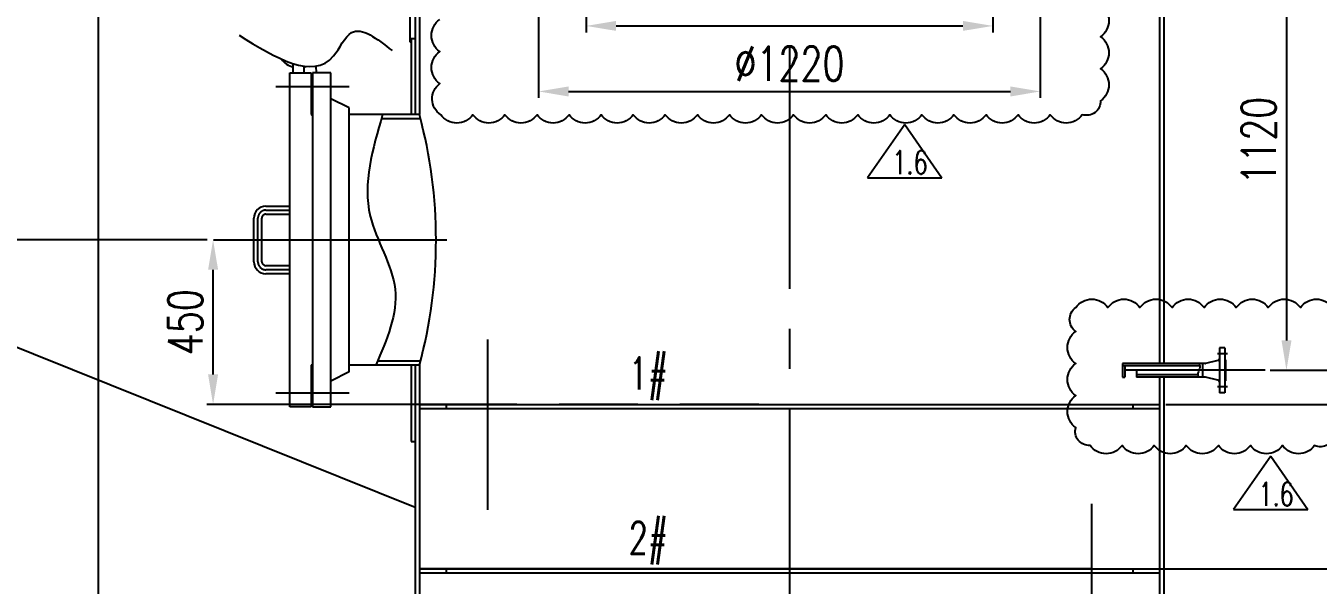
# Model space of a CAD drawing. Extents: x 45567 to 121349, y -17555 to 19241.
# Drawn here: x 45665.1 to 45785.9, y 10918.2 to 10970.6 of the extents above; entities that cross this region are included whole.
import ezdxf

# ---------------------------------------------------------------- set-up
doc = ezdxf.new("R2010")
doc.units = 0
doc.header["$LTSCALE"] = 30
doc.header["$MEASUREMENT"] = 0
for name, pattern in [('CENTER2', [1.125, 0.75, -0.125, 0.125, -0.125]), ('DASHDOT-S', [14, 10, -2, 0, -2]), ('LIDIVIDE', [0.65, 0.4, -0.05, 0.05, -0.05, 0.05, -0.05])]:
    doc.linetypes.add(name, pattern=pattern)
doc.layers.get('DEFPOINTS').update_dxf_attribs({"linetype": 'CONTINUOUS'})
for name, color, linetype in [('1', 2, 'CONTINUOUS'), ('2', 1, 'CONTINUOUS'), ('3', 3, 'CENTER2'), ('4', 3, 'CENTER2'), ('5', 6, 'LIDIVIDE')]:
    doc.layers.add(name, color=color, linetype=linetype)
doc.styles.add('HZ', font='simplex.shx', dxfattribs={"width": 0.75, "bigfont": 'SBTXT.shx'})
doc.styles.get("Standard").update_dxf_attribs({"font": 'simplex', "width": 0.75, "bigfont": 'SBTXT'})
doc.dimstyles.new('STANDARD$0', dxfattribs={"dimtxt": 3.2, "dimasz": 2.8, "dimexe": 0.6, "dimexo": 0.6, "dimgap": 1, "dimtad": 1, "dimdec": 0, "dimzin": 0, "dimdsep": 46, "dimtxsty": 'HZ', "dimcen": 0.09, "dimadec": 0, "dimazin": 0, "dimtfac": 1, "dimtdec": 0, "dimtmove": 0, "dimatfit": 3, "dimfxl": 0, "dimtolj": 1, "dimtzin": 0, "dimarcsym": 0})

# ---------------------------------------------------------------- blocks, each defined once
blk = doc.blocks.new('*D1555')
at = {"layer": '1', "color": 0, "lineweight": -2}
for p, q in [((45765.31, 10919.77), (45798.29, 10919.77)), ((45797.69, 10907.18), (45797.69, 10916.97)), ((45771.69, 10904.38), (45798.29, 10904.38))]:
    blk.add_line(p, q, dxfattribs=at)
at = {"layer": '1', "color": 0}
for points in [[(45797.22, 10916.97), (45798.15, 10916.97), (45797.69, 10919.77)], [(45797.22, 10907.18), (45798.15, 10907.18), (45797.69, 10904.38)]]:
    blk.add_solid(points, dxfattribs=at)
at = {"layer": 'DEFPOINTS', "color": 0}
for p in [(45764.71, 10919.77), (45797.69, 10919.77), (45771.09, 10904.38)]:
    blk.add_point(p, dxfattribs=at)
at = {"layer": '1', "color": 0, "insert": (45795.09, 10912.07), "char_height": 3.2, "attachment_point": 5, "rotation": 90, "style": 'HZ'}
blk.add_mtext('\\A1;400', dxfattribs=at)
blk = doc.blocks.new('*D1556')
at = {"layer": '1', "color": 0, "lineweight": -2}
for p, q in [((45771.69, 10935.15), (45798.29, 10935.15)), ((45797.69, 10922.57), (45797.69, 10932.35)), ((45765.31, 10919.77), (45798.29, 10919.77))]:
    blk.add_line(p, q, dxfattribs=at)
at = {"layer": '1', "color": 0}
for points in [[(45797.22, 10932.35), (45798.15, 10932.35), (45797.69, 10935.15)], [(45797.22, 10922.57), (45798.15, 10922.57), (45797.69, 10919.77)]]:
    blk.add_solid(points, dxfattribs=at)
at = {"layer": 'DEFPOINTS', "color": 0}
for p in [(45771.09, 10935.15), (45797.69, 10935.15), (45764.71, 10919.77)]:
    blk.add_point(p, dxfattribs=at)
at = {"layer": '1', "color": 0, "insert": (45795.09, 10927.46), "char_height": 3.2, "attachment_point": 5, "rotation": 90, "style": 'HZ'}
blk.add_mtext('\\A1;400', dxfattribs=at)
blk = doc.blocks.new('*D1557')
at = {"layer": '1', "color": 0, "lineweight": -2}
for p, q in [((45772.19, 11006.31), (45798.29, 11006.31)), ((45797.69, 10937.95), (45797.69, 11003.51)), ((45771.69, 10935.15), (45798.29, 10935.15))]:
    blk.add_line(p, q, dxfattribs=at)
at = {"layer": '1', "color": 0}
for points in [[(45797.22, 11003.51), (45798.15, 11003.51), (45797.69, 11006.31)], [(45797.22, 10937.95), (45798.15, 10937.95), (45797.69, 10935.15)]]:
    blk.add_solid(points, dxfattribs=at)
at = {"layer": 'DEFPOINTS', "color": 0}
for p in [(45771.59, 11006.31), (45797.69, 11006.31), (45771.09, 10935.15)]:
    blk.add_point(p, dxfattribs=at)
at = {"layer": '1', "color": 0, "insert": (45795.09, 10970.73), "char_height": 3.2, "attachment_point": 5, "rotation": 90, "style": 'HZ'}
blk.add_mtext('\\A1;1850', dxfattribs=at)
blk = doc.blocks.new('*D1559')
at = {"layer": '1', "color": 0, "lineweight": -2}
for p, q in [((45781.58, 10981.31), (45783.56, 10981.31)), ((45782.96, 10978.51), (45782.96, 10941.14)), ((45781.43, 10938.34), (45783.56, 10938.34))]:
    blk.add_line(p, q, dxfattribs=at)
at = {"layer": '1', "color": 0}
for points in [[(45782.5, 10978.51), (45783.43, 10978.51), (45782.96, 10981.31)], [(45782.5, 10941.14), (45783.43, 10941.14), (45782.96, 10938.34)]]:
    blk.add_solid(points, dxfattribs=at)
at = {"layer": 'DEFPOINTS', "color": 0}
for p in [(45780.98, 10981.31), (45780.83, 10938.34), (45782.96, 10938.34)]:
    blk.add_point(p, dxfattribs=at)
at = {"layer": '1', "color": 0, "insert": (45780.36, 10959.82), "char_height": 3.2, "attachment_point": 5, "rotation": 90, "style": 'HZ'}
blk.add_mtext('\\A1;1120', dxfattribs=at)
blk = doc.blocks.new('*D1566')
at = {"layer": '1', "color": 0, "lineweight": -2}
for p, q in [((45798.89, 11006.31), (45804.2, 11006.31)), ((45803.6, 10566.8), (45803.6, 11003.51)), ((45772.19, 10564), (45804.2, 10564))]:
    blk.add_line(p, q, dxfattribs=at)
at = {"layer": '1', "color": 0}
for points in [[(45803.14, 11003.51), (45804.07, 11003.51), (45803.6, 11006.31)], [(45803.14, 10566.8), (45804.07, 10566.8), (45803.6, 10564)]]:
    blk.add_solid(points, dxfattribs=at)
at = {"layer": 'DEFPOINTS', "color": 0}
for p in [(45798.29, 11006.31), (45803.6, 11006.31), (45771.59, 10564)]:
    blk.add_point(p, dxfattribs=at)
at = {"layer": '1', "color": 0, "insert": (45801.07, 10785.15), "char_height": 3.2, "attachment_point": 5, "rotation": 90, "style": 'HZ'}
blk.add_mtext('\\A1;11500(00Cr17Ni14Mo2)', dxfattribs=at)
blk = doc.blocks.new('*D1575')
at = {"layer": '1', "color": 0, "lineweight": -2}
for p, q in [((45721.54, 11033.23), (45817.58, 11033.23)), ((45816.98, 9972.32), (45816.98, 11030.43)), ((45809.76, 9969.52), (45817.58, 9969.52))]:
    blk.add_line(p, q, dxfattribs=at)
at = {"layer": '1', "color": 0}
for points in [[(45816.51, 11030.43), (45817.44, 11030.43), (45816.98, 11033.23)], [(45816.51, 9972.32), (45817.44, 9972.32), (45816.98, 9969.52)]]:
    blk.add_solid(points, dxfattribs=at)
at = {"layer": 'DEFPOINTS', "color": 0}
for p in [(45720.94, 11033.23), (45816.98, 11033.23), (45809.16, 9969.52)]:
    blk.add_point(p, dxfattribs=at)
at = {"layer": '1', "color": 0, "insert": (45814.38, 10501.37), "char_height": 3.2, "attachment_point": 5, "rotation": 90, "style": 'HZ'}
blk.add_mtext('\\A1;31200', dxfattribs=at)
blk = doc.blocks.new('*D1583')
at = {"layer": '1', "color": 0, "lineweight": -2}
for p, q in [((45682.02, 10950.54), (45681.97, 10950.54)), ((45682.57, 10937.95), (45682.57, 10947.74)), ((45707.64, 10935.15), (45681.97, 10935.15))]:
    blk.add_line(p, q, dxfattribs=at)
at = {"layer": '1', "color": 0}
for points in [[(45682.1, 10947.74), (45683.04, 10947.74), (45682.57, 10950.54)], [(45682.1, 10937.95), (45683.04, 10937.95), (45682.57, 10935.15)]]:
    blk.add_solid(points, dxfattribs=at)
at = {"layer": 'DEFPOINTS', "color": 0}
for p in [(45682.57, 10950.54), (45682.62, 10950.54), (45708.24, 10935.15)]:
    blk.add_point(p, dxfattribs=at)
at = {"layer": '1', "color": 0, "insert": (45679.97, 10942.84), "char_height": 3.2, "attachment_point": 5, "rotation": 90, "style": 'HZ'}
blk.add_mtext('\\A1;450', dxfattribs=at)
blk = doc.blocks.new('*D1584')
at = {"layer": '1', "color": 0, "lineweight": -2}
for p, q in [((45700.76, 11006.31), (45671.24, 11006.31)), ((45671.84, 10747.57), (45671.84, 11003.51)), ((45689.16, 10744.77), (45671.24, 10744.77))]:
    blk.add_line(p, q, dxfattribs=at)
at = {"layer": '1', "color": 0}
for points in [[(45671.37, 11003.51), (45672.3, 11003.51), (45671.84, 11006.31)], [(45671.37, 10747.57), (45672.3, 10747.57), (45671.84, 10744.77)]]:
    blk.add_solid(points, dxfattribs=at)
at = {"layer": 'DEFPOINTS', "color": 0}
for p in [(45671.84, 11006.31), (45701.36, 11006.31), (45689.76, 10744.77)]:
    blk.add_point(p, dxfattribs=at)
at = {"layer": '1', "color": 0, "insert": (45669.24, 10875.54), "char_height": 3.2, "attachment_point": 5, "rotation": 90, "style": 'HZ'}
blk.add_mtext('\\A1;6800', dxfattribs=at)
blk = doc.blocks.new('*D2395')
at = {"layer": '1', "color": 0, "lineweight": -2}
for p, q in [((45713.02, 10978.47), (45713.02, 10963.83)), ((45759.94, 10978.47), (45759.94, 10963.83)), ((45715.82, 10964.43), (45757.14, 10964.43))]:
    blk.add_line(p, q, dxfattribs=at)
at = {"layer": '1', "color": 0}
for points in [[(45715.82, 10964.9), (45715.82, 10963.96), (45713.02, 10964.43)], [(45757.14, 10964.9), (45757.14, 10963.96), (45759.94, 10964.43)]]:
    blk.add_solid(points, dxfattribs=at)
at = {"layer": 'DEFPOINTS', "color": 0}
for p in [(45713.02, 10979.07), (45759.94, 10979.07), (45759.94, 10964.43)]:
    blk.add_point(p, dxfattribs=at)
at = {"layer": '1', "color": 0, "insert": (45736.48, 10967.03), "char_height": 3.2, "attachment_point": 5, "style": 'HZ'}
blk.add_mtext('\\A1;%%c1220', dxfattribs=at)
blk = doc.blocks.new('*D2396')
at = {"layer": '1', "color": 0, "lineweight": -2}
for p, q in [((45717.46, 10978.47), (45717.46, 10969.96)), ((45755.5, 10978.47), (45755.5, 10969.96)), ((45720.26, 10970.56), (45752.7, 10970.56))]:
    blk.add_line(p, q, dxfattribs=at)
at = {"layer": '1', "color": 0}
for points in [[(45720.26, 10971.03), (45720.26, 10970.1), (45717.46, 10970.56)], [(45752.7, 10971.03), (45752.7, 10970.1), (45755.5, 10970.56)]]:
    blk.add_solid(points, dxfattribs=at)
at = {"layer": 'DEFPOINTS', "color": 0}
for p in [(45717.46, 10979.07), (45755.5, 10979.07), (45755.5, 10970.56)]:
    blk.add_point(p, dxfattribs=at)
at = {"layer": '1', "color": 0, "insert": (45736.48, 10973.16), "char_height": 3.2, "attachment_point": 5, "style": 'HZ'}
blk.add_mtext('\\A1;%%c1070', dxfattribs=at)

msp = doc.modelspace()

# ---------------------------------------------------------------- linework, layer by layer
at = {"layer": '1'}
for p, q in [((45609.583274, 10962.486302), (45701.478643, 10925.518587)), ((45681.969663, 10950.535797), (45598.043369, 10950.535797)), ((45783.563626, 10938.335619), (45825.749436, 10938.335619))]:
    msp.add_line(p, q, dxfattribs=at)
for points in [[(45765.568413, 10972.554124, -0.52056705), (45765.568413, 10969.554124, -0.52056705), (45765.568413, 10966.554124, -0.52056705), (45765.568413, 10963.554124, -0.52056705), (45763.865627, 10962.256909, -0.52056705), (45760.865627, 10962.256909, -0.52056705), (45757.865627, 10962.256909, -0.52056705), (45754.865627, 10962.256909, -0.52056705), (45751.865627, 10962.256909, -0.52056705), (45748.865627, 10962.256909, -0.52056705), (45745.865627, 10962.256909, -0.52056705), (45742.865627, 10962.256909, -0.52056705), (45739.865627, 10962.256909, -0.52056705), (45736.865627, 10962.256909, -0.52056705), (45733.865627, 10962.256909, -0.52056705), (45730.865627, 10962.256909, -0.52056705), (45727.865627, 10962.256909, -0.52056705), (45724.865627, 10962.256909, -0.52056705), (45721.865627, 10962.256909, -0.52056705), (45718.865627, 10962.256909, -0.52056705), (45715.865627, 10962.256909, -0.52056705), (45712.865627, 10962.256909, -0.52056705), (45709.865627, 10962.256909, -0.52056705), (45706.865627, 10962.256909, -0.52056705), (45703.865627, 10962.256909, -0.52056705), (45703.774782, 10965.166063, -0.52056705), (45703.774782, 10968.166063, -0.52056705), (45703.774782, 10971.166063, -0.52056705)], [(45787.473228, 10932.424399, -0.52056705), (45785.592624, 10931.305003, -0.52056705), (45782.592624, 10931.305003, -0.52056705), (45779.592624, 10931.305003, -0.52056705), (45776.592624, 10931.305003, -0.52056705), (45773.592624, 10931.305003, -0.52056705), (45770.592624, 10931.305003, -0.52056705), (45767.592624, 10931.305003, -0.52056705), (45764.592624, 10931.305003, -0.52056705), (45763.26019, 10932.972569, -0.52056705), (45763.26019, 10935.972569, -0.52056705), (45763.26019, 10938.972569, -0.52056705), (45763.26019, 10941.972569, -0.52056705), (45763.26019, 10944.211361, -0.52056705), (45766.26019, 10944.211361, -0.52056705), (45769.26019, 10944.211361, -0.52056705), (45772.26019, 10944.211361, -0.52056705), (45775.26019, 10944.211361, -0.52056705), (45778.26019, 10944.211361, -0.52056705), (45781.26019, 10944.211361, -0.52056705), (45784.26019, 10944.211361, -0.52056705), (45787.26019, 10944.211361, -0.52056705)]]:
    msp.add_lwpolyline(points, format="xyb", dxfattribs=at)
for points in [[(45684.999988, 10969.682619), (45693.835757, 10967.748388), (45695.518834, 10969.934926), (45699.305373, 10968.253003)], [(45698.425691, 10962.258873), (45697.268575, 10952.775933), (45699.588452, 10945.938413), (45697.793508, 10938.81272)], [(45774.769988, 10938.983696), (45774.839219, 10938.868311), (45774.700757, 10937.802927), (45774.769988, 10937.687542)]]:
    msp.add_spline(points, degree=3, dxfattribs=at)
at = {"layer": '2'}
for p, q in [((45701.863258, 11006.305027), (45701.863258, 10962.258873)), ((45771.094027, 11006.305027), (45771.094027, 10938.983696)), ((45701.478643, 11005.343488), (45701.478643, 10962.258873)), ((45771.478642, 10980.65695), (45771.478642, 10938.983696)), ((45700.978071, 10978.425841), (45700.978071, 10969.085203)), ((45700.978071, 10969.085203), (45701.094027, 10969.085203)), ((45701.094027, 10969.38195), (45701.478643, 10969.38195)), ((45701.094027, 10969.38195), (45701.094027, 10962.258873)), ((45691.863258, 10962.147225), (45691.863258, 10938.924368)), ((45687.508973, 10953.699167), (45689.74194, 10953.699167)), ((45686.392489, 10948.48891), (45686.392489, 10952.582683)), ((45687.136811, 10948.48891), (45687.136811, 10952.582683)), ((45687.508973, 10952.954844), (45689.74194, 10952.954844)), ((45689.74194, 10948.116749), (45687.508973, 10948.116749)), ((45689.74194, 10947.372427), (45687.508973, 10947.372427)), ((45777.186334, 10940.451004), (45776.69018, 10940.451004)), ((45776.69018, 10940.451004), (45776.69018, 10936.220234)), ((45777.186334, 10940.451004), (45777.186334, 10936.220234)), ((45701.094027, 10938.81272), (45701.094027, 10931.689643)), ((45701.478643, 10938.81272), (45701.478643, 10889.181951)), ((45701.863258, 10938.81272), (45701.863258, 10889.181951)), ((45775.344299, 10938.983696), (45767.636567, 10938.983696)), ((45767.636567, 10938.983696), (45767.636567, 10937.690512)), ((45774.865107, 10938.770619), (45767.636567, 10938.770619)), ((45767.849644, 10938.770619), (45767.849644, 10937.690512)), ((45775.094027, 10938.983696), (45775.094027, 10937.687542)), ((45776.554571, 10939.247857), (45775.381766, 10938.9878)), ((45777.247873, 10939.316388), (45777.186334, 10939.316388)), ((45777.247873, 10939.316388), (45777.247873, 10937.35485)), ((45767.636567, 10937.690512), (45767.849644, 10937.690512)), ((45768.937493, 10938.335619), (45767.849644, 10938.335619)), ((45768.937493, 10938.335619), (45768.937493, 10937.687542)), ((45774.674869, 10937.900619), (45768.937493, 10937.900619)), ((45775.344299, 10937.687542), (45768.937493, 10937.687542)), ((45771.094027, 10937.687542), (45771.094027, 10179.38196)), ((45771.478642, 10937.687542), (45771.478642, 10875.01649)), ((45776.554571, 10937.423381), (45775.381766, 10937.683438)), ((45777.186334, 10936.220234), (45776.69018, 10936.220234)), ((45777.247873, 10937.35485), (45777.186334, 10937.35485)), ((45701.863258, 10935.151182), (45771.094027, 10935.151182)), ((45704.363258, 10935.151182), (45704.363258, 10934.766567)), ((45768.594027, 10935.151182), (45768.594027, 10934.766567)), ((45701.863258, 10934.766567), (45771.094027, 10934.766567)), ((45701.094027, 10931.689643), (45701.478643, 10931.689643)), ((45701.863258, 10919.766566), (45771.094027, 10919.766566)), ((45701.863258, 10919.381951), (45771.094027, 10919.381951)), ((45704.363258, 10919.766566), (45704.363258, 10919.381951)), ((45768.594027, 10919.766566), (45768.594027, 10919.381951))]:
    msp.add_line(p, q, dxfattribs=at)
at = {"layer": '2', "ltscale": 5}
for p, q in [((45690.066725, 10966.166566), (45690.066725, 10967.031978)), ((45691.043648, 10966.798276), (45691.043648, 10966.166566)), ((45692.167681, 10966.787919), (45692.197996, 10966.166566)), ((45689.74194, 10966.166566), (45691.75161, 10966.166566)), ((45689.74194, 10934.905028), (45689.74194, 10966.166566)), ((45691.75161, 10966.166566), (45691.75161, 10962.258873)), ((45693.5752, 10966.166566), (45691.863258, 10966.166566)), ((45691.863258, 10966.166566), (45691.863258, 10934.905028)), ((45693.5752, 10934.905028), (45693.5752, 10966.166566)), ((45695.287141, 10962.88509), (45693.5752, 10963.741061)), ((45695.287141, 10938.186503), (45695.287141, 10962.88509)), ((45691.75161, 10962.258873), (45691.863258, 10962.147225)), ((45701.863258, 10962.258873), (45695.287141, 10962.258873)), ((45701.863258, 10961.874258), (45698.31272, 10961.874258)), ((45691.863258, 10938.924368), (45691.75161, 10938.81272)), ((45691.75161, 10938.81272), (45691.75161, 10934.905028)), ((45701.863258, 10938.81272), (45695.287141, 10938.81272)), ((45701.863258, 10939.197335), (45697.958541, 10939.197335)), ((45695.287141, 10938.186503), (45693.5752, 10937.330533)), ((45691.75161, 10934.905028), (45689.74194, 10934.905028)), ((45691.863258, 10934.905028), (45693.5752, 10934.905028))]:
    msp.add_line(p, q, dxfattribs=at)
for centre, radius, start, end in [((45690.554209, 10968.595929), 1.953846, 215.6002273, 255.5520851), ((45690.636597, 10968.535604), 1.876414, 282.52880771, 289.78309404)]:
    msp.add_arc(centre, radius, start, end, dxfattribs=at)
at = {"layer": '2'}
for centre, radius, start, end in [((45658.612075, 10950.535797), 44.811777, 344.83455997, 15.16544003), ((45687.508973, 10952.582683), 1.116484, 90.00000077, 180.00000077), ((45687.508973, 10952.582683), 0.372161, 90.00000077, 180.00000077), ((45687.508973, 10948.48891), 1.116484, 180.00000077, 270.00000077), ((45687.508973, 10948.48891), 0.372161, 180.00000077, 270.00000077), ((45775.344299, 10939.156773), 0.173077, 270, 282.50242844), ((45776.517103, 10939.41683), 0.173077, 282.50242844, 0), ((45775.344299, 10937.514465), 0.173077, 77.49757156, 90), ((45776.517103, 10937.254408), 0.173077, 0, 77.49757156)]:
    msp.add_arc(centre, radius, start, end, dxfattribs=at)
at = {"layer": '3'}
msp.add_line((45736.478642, 11035.96838), (45736.478642, 9967.040636), dxfattribs=at)
at = {"layer": '3', "linetype": 'DASHDOT-S'}
for p, q in [((45695.287141, 10964.864002), (45688.439376, 10964.864002)), ((45687.508973, 10953.327005), (45689.74194, 10953.327005)), ((45686.76465, 10948.48891), (45686.76465, 10952.582683)), ((45689.74194, 10947.744588), (45687.508973, 10947.744588)), ((45695.287141, 10936.207592), (45688.439376, 10936.207592))]:
    msp.add_line(p, q, dxfattribs=at)
at = {"layer": '3', "ltscale": 1050}
for p, q in [((45695.287141, 10964.864002), (45688.439376, 10964.864002)), ((45695.287141, 10936.207592), (45688.439376, 10936.207592))]:
    msp.add_line(p, q, dxfattribs=at)
at = {"layer": '3', "ltscale": 3}
for p, q in [((45682.615042, 10950.535797), (45704.429444, 10950.535797)), ((45780.982698, 10938.335619), (45768.527841, 10938.335619))]:
    msp.add_line(p, q, dxfattribs=at)
at = {"layer": '3', "linetype": 'DASHDOT-S'}
for centre, start, end in [((45687.508973, 10952.582683), 90.00000077, 180.00000077), ((45687.508973, 10948.48891), 180.00000077, 270.00000077)]:
    msp.add_arc(centre, 0.744322, start, end, dxfattribs=at)
at = {"layer": '4'}
for p, q in [((45777.44018, 10939.864465), (45776.497873, 10939.864465)), ((45777.44018, 10936.806773), (45776.497873, 10936.806773))]:
    msp.add_line(p, q, dxfattribs=at)
at = {"layer": '5'}
for p, q in [((45747.253045, 10961.338999), (45743.778072, 10956.350461)), ((45747.253045, 10961.338999), (45750.728019, 10956.350461)), ((45743.778072, 10956.350461), (45750.728019, 10956.350461)), ((45781.497407, 10930.294789), (45778.022434, 10925.306251)), ((45781.497407, 10930.294789), (45784.97238, 10925.306251)), ((45778.022434, 10925.306251), (45784.97238, 10925.306251))]:
    msp.add_line(p, q, dxfattribs=at)
at = {"layer": '5', "ltscale": 10}
for p, q in [((45708.243475, 10941.234866), (45708.243475, 10925.276332)), ((45710.975704, 10935.151182), (45701.863258, 10935.151182)), ((45701.863258, 10935.151182), (45771.094027, 10935.151182)), ((45708.243475, 10935.151182), (45771.094027, 10935.151182)), ((45722.288658, 10935.151182), (45714.926259, 10935.151182)), ((45733.601611, 10935.151182), (45726.239213, 10935.151182)), ((45739.355673, 10935.151182), (45746.718072, 10935.151182)), ((45750.668627, 10935.151182), (45758.031025, 10935.151182)), ((45761.981581, 10935.151182), (45771.094027, 10935.151182)), ((45701.863258, 10934.766567), (45771.094027, 10934.766567)), ((45764.71381, 10925.85025), (45764.71381, 10909.891717)), ((45764.71381, 10919.766566), (45701.863258, 10919.766566)), ((45710.975704, 10919.766566), (45701.863258, 10919.766566)), ((45701.863258, 10919.766566), (45771.094027, 10919.766566)), ((45701.863258, 10919.381951), (45771.094027, 10919.381951)), ((45722.288658, 10919.766566), (45714.926259, 10919.766566)), ((45733.601611, 10919.766566), (45726.239213, 10919.766566)), ((45739.355673, 10919.766566), (45746.718072, 10919.766566)), ((45750.668627, 10919.766566), (45758.031025, 10919.766566)), ((45761.981581, 10919.766566), (45771.094027, 10919.766566))]:
    msp.add_line(p, q, dxfattribs=at)
at = {"layer": '5', "ltscale": 0.5}
for p, q in [((45701.863258, 10935.151182), (45771.094027, 10935.151182)), ((45701.863258, 10934.766567), (45771.094027, 10934.766567)), ((45701.863258, 10919.766566), (45771.094027, 10919.766566)), ((45701.863258, 10919.381951), (45771.094027, 10919.381951))]:
    msp.add_line(p, q, dxfattribs=at)

# ---------------------------------------------------------------- texts
at = {"layer": '1', "color": 4, "width": 0.7}
for p in [(45746.100217, 10956.700748), (45780.344579, 10925.656537)]:
    msp.add_text('1.6', height=2.2, dxfattribs=at).set_placement(p)
at = {"layer": '1', "style": 'HZ', "width": 0.7}
for s, p in [('1#', (45721.435792, 10936.543292)), ('2#', (45721.435792, 10921.158677))]:
    msp.add_text(s, height=2.9999999, dxfattribs=at).set_placement(p)

# ---------------------------------------------------------------- dimensions: what is measured, and where the dimension line sits
at = {"layer": '1'}
dim = msp.add_linear_dim(base=(45816.978123, 11033.228103), p1=(45809.1612, 9969.515232), p2=(45720.940181, 11033.228103), angle=90, text='31200', dimstyle='STANDARD$0', dxfattribs=at)
dim.commit()
dim.dimension.update_dxf_attribs({"geometry": '*D1575', "text_midpoint": (45814.378123, 10501.371668)})
for base, p1, p2, picture, middle in [((45671.836841, 11006.305027), (45689.764388, 10744.766568), (45701.363258, 11006.305027), '*D1584', (45669.236841, 10875.535798)), ((45797.685029, 11006.305027), (45771.094027, 10935.151182), (45771.594027, 11006.305027), '*D1557', (45795.085029, 10970.728104)), ((45797.685029, 10935.151182), (45764.71381, 10919.766566), (45771.094027, 10935.151182), '*D1556', (45795.085029, 10927.458874)), ((45797.685029, 10919.766566), (45771.094027, 10904.381951), (45764.71381, 10919.766566), '*D1555', (45795.085029, 10912.074259))]:
    dim = msp.add_linear_dim(base=base, p1=p1, p2=p2, angle=90, dimstyle='STANDARD$0', override={"dimlfac": 26}, dxfattribs=at)
    dim.commit()
    dim.dimension.update_dxf_attribs({"geometry": picture, "text_midpoint": middle})
for base, p1, p2, text, override, picture, middle in [((45803.604608, 11006.305027), (45771.594027, 10563.997335), (45798.285029, 11006.305027), '11500(00Cr17Ni14Mo2)', {"dimgap": 0.1, "dimlfac": 26}, '*D1566', (45801.066512, 10785.151181)), ((45782.963626, 10938.335619), (45780.982698, 10981.305027), (45780.830133, 10938.335619), '1120', {"dimlfac": 26}, '*D1559', (45780.363626, 10959.820323)), ((45682.569663, 10950.535797), (45708.243475, 10935.151182), (45682.615042, 10950.535797), '450', {"dimlfac": 26}, '*D1583', (45679.969663, 10942.843489))]:
    dim = msp.add_linear_dim(base=base, p1=p1, p2=p2, angle=90, text=text, dimstyle='STANDARD$0', override=override, dxfattribs=at)
    dim.commit()
    dim.dimension.update_dxf_attribs({"geometry": picture, "text_midpoint": middle})
for base, p1, p2, text, picture, middle in [((45759.938642, 10964.428842), (45713.018642, 10979.074258), (45759.938642, 10979.074258), '%%c1220', '*D2395', (45736.478642, 10967.028842)), ((45755.501742, 10970.562934), (45717.455543, 10979.074258), (45755.501742, 10979.074258), '%%c1070', '*D2396', (45736.478642, 10973.162934))]:
    dim = msp.add_linear_dim(base=base, p1=p1, p2=p2, text=text, dimstyle='STANDARD$0', dxfattribs=at)
    dim.commit()
    dim.dimension.update_dxf_attribs({"geometry": picture, "text_midpoint": middle})

doc.saveas('drawing.dxf')
